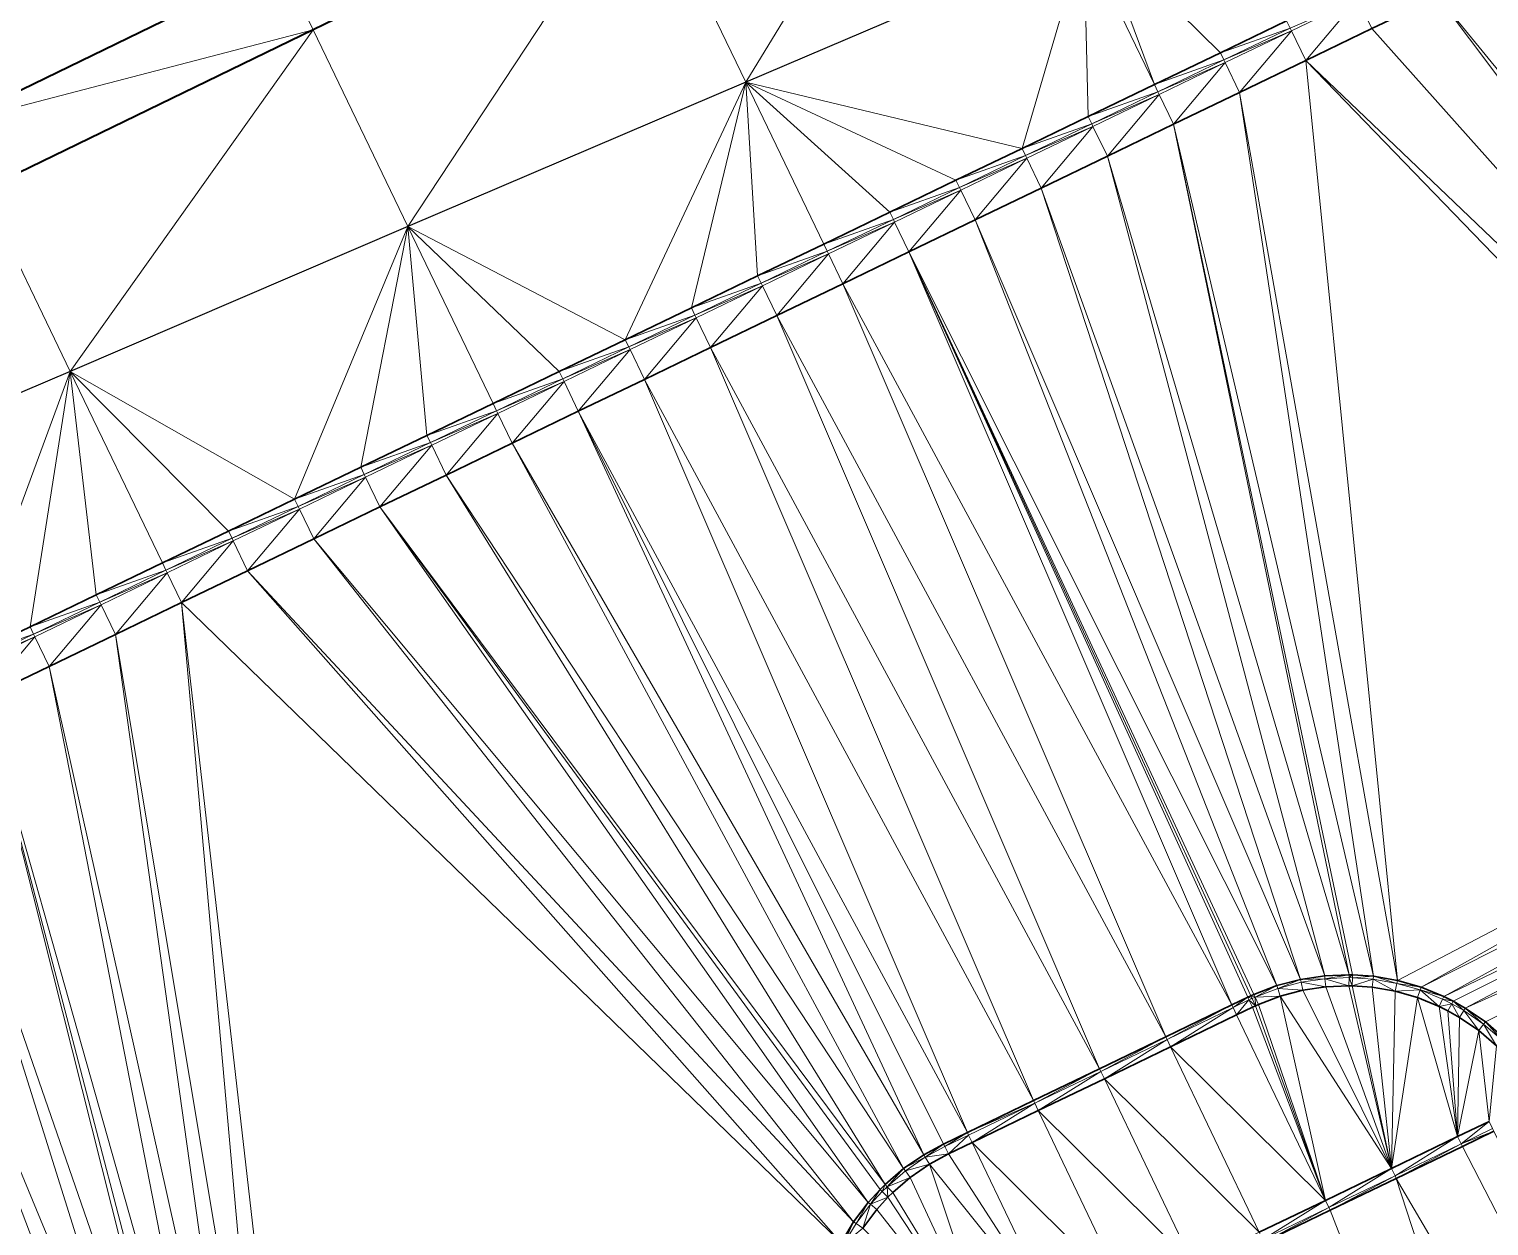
# Model space of a CAD drawing. Header units: metres. Extents: x 246428 to 246884, y 7418966 to 7419490.
# Drawn here: x 246577.28 to 246597.16, y 7419373.82 to 7419390.12 of the extents above; entities that cross this region are included whole.
import ezdxf

# ---------------------------------------------------------------- set-up
doc = ezdxf.new("R2010")
doc.units = ezdxf.units.M
doc.linetypes.add('blank name', pattern=[0])
doc.linetypes.add('HIDDEN', pattern=[9.525, 6.35, -3.175])
doc.layers.add('_12D_UNMAPPED', color=7, linetype='Continuous')
doc.layers.add('BATTER', color=250, linetype='HIDDEN', lineweight=25)
doc.layers.add('DRAINAGE_SWALE', color=7, linetype='CHANNEL_DASHDOT_X4', lineweight=40)
for name, color, linetype, lineweight, true_color in [('KERB_BACK', 7, 'Continuous', 35, 0x5fd2ff), ('KERB_LINE', 7, 'Continuous', 18, 0xb9b9b9), ('KERB_LIP', 7, 'Continuous', 35, 0x5fd2ff), ('KERB_TOP', 7, 'Continuous', 18, 0xb9b9b9)]:
    doc.layers.add(name, color=color, linetype=linetype, lineweight=lineweight, true_color=true_color)
doc.styles.get("Standard").update_dxf_attribs({"font": 'romans.shx', "width": 0.65})
doc.linetypes.add('CHANNEL_DASHDOT_X4', pattern='A,6,-1,1,-1,0.004,[">",Standard,S=4,R=0,X=0,Y=-1.7144],0.004,1,-1,6,-1,1,-1', length=20.008)

msp = doc.modelspace()

# ---------------------------------------------------------------- linework, layer by layer
at = {"layer": '_12D_UNMAPPED', "color": 3, "linetype": 'blank name', "lineweight": 0}
for points in [[(246590.141, 7419394.48, 31.937), (246587.04, 7419389.399, 32.663), (246585.643, 7419392.296, 31.859)], [(246591.644, 7419391.363, 32.803), (246587.04, 7419389.399, 32.663), (246590.141, 7419394.48, 31.937)], [(246581.146, 7419390.111, 31.78), (246580.711, 7419391.012, 31.76), (246585.643, 7419392.296, 31.859)], [(246582.438, 7419387.431, 32.524), (246581.146, 7419390.111, 31.78), (246585.643, 7419392.296, 31.859)], [(246587.04, 7419389.399, 32.663), (246582.438, 7419387.431, 32.524), (246585.643, 7419392.296, 31.859)], [(246580.711, 7419391.012, 31.76), (246576.214, 7419388.827, 31.682), (246574.687, 7419391.993, 32.56)], [(246591.644, 7419391.363, 32.803), (246590.804, 7419388.496, 32.812), (246587.04, 7419389.399, 32.663)], [(246591.704, 7419388.931, 32.837), (246590.804, 7419388.496, 32.812), (246591.644, 7419391.363, 32.803)], [(246591.836, 7419391.444, 32.809), (246592.605, 7419389.365, 32.861), (246591.644, 7419391.363, 32.803)], [(246592.605, 7419389.365, 32.861), (246591.704, 7419388.931, 32.837), (246591.644, 7419391.363, 32.803)], [(246594.406, 7419390.234, 32.91), (246593.506, 7419389.799, 32.885), (246591.836, 7419391.444, 32.809)], [(246593.506, 7419389.799, 32.885), (246592.605, 7419389.365, 32.861), (246591.836, 7419391.444, 32.809)], [(246591.836, 7419391.444, 32.809), (246592.605, 7419389.365, 32.861), (246591.836, 7419391.444, 32.809)], [(246576.214, 7419388.827, 31.682), (246580.711, 7419391.012, 31.76), (246581.146, 7419390.111, 31.78)], [(246596.469, 7419390.562, 32.833), (246597.369, 7419390.996, 32.858), (246603.657, 7419381.79, 33.062)], [(246595.372, 7419390.533, 32.784), (246594.472, 7419390.099, 32.76), (246594.454, 7419390.135, 32.91)], [(246594.667, 7419389.693, 32.785), (246594.472, 7419390.099, 32.76), (246595.372, 7419390.533, 32.784)], [(246595.568, 7419390.128, 32.809), (246594.667, 7419389.693, 32.785), (246595.372, 7419390.533, 32.784)], [(246595.568, 7419390.128, 32.809), (246596.469, 7419390.562, 32.833), (246603.366, 7419381.383, 33.054)], [(246596.469, 7419390.562, 32.833), (246603.657, 7419381.79, 33.062), (246603.366, 7419381.383, 33.054)], [(246576.214, 7419388.827, 31.682), (246581.146, 7419390.111, 31.78), (246576.648, 7419387.926, 31.702)], [(246576.648, 7419387.926, 31.702), (246581.146, 7419390.111, 31.78), (246577.838, 7419385.459, 32.387)], [(246581.146, 7419390.111, 31.78), (246582.438, 7419387.431, 32.524), (246577.838, 7419385.459, 32.387)], [(246594.454, 7419390.135, 32.91), (246593.506, 7419389.799, 32.885), (246594.406, 7419390.234, 32.91)], [(246594.454, 7419390.135, 32.91), (246593.553, 7419389.7, 32.885), (246593.506, 7419389.799, 32.885)], [(246594.472, 7419390.099, 32.76), (246593.553, 7419389.7, 32.885), (246594.454, 7419390.135, 32.91)], [(246594.472, 7419390.099, 32.76), (246593.571, 7419389.664, 32.735), (246593.553, 7419389.7, 32.885)], [(246593.766, 7419389.259, 32.76), (246593.571, 7419389.664, 32.735), (246594.472, 7419390.099, 32.76)], [(246594.667, 7419389.693, 32.785), (246593.766, 7419389.259, 32.76), (246594.472, 7419390.099, 32.76)], [(246594.667, 7419389.693, 32.785), (246595.568, 7419390.128, 32.809), (246603.366, 7419381.383, 33.054)], [(246593.553, 7419389.7, 32.885), (246592.605, 7419389.365, 32.861), (246593.506, 7419389.799, 32.885)], [(246593.553, 7419389.7, 32.885), (246592.653, 7419389.266, 32.861), (246592.605, 7419389.365, 32.861)], [(246593.571, 7419389.664, 32.735), (246592.653, 7419389.266, 32.861), (246593.553, 7419389.7, 32.885)], [(246593.766, 7419389.259, 32.76), (246594.667, 7419389.693, 32.785), (246595.918, 7419377.162, 32.854)], [(246595.918, 7419377.162, 32.854), (246594.667, 7419389.693, 32.785), (246603.136, 7419380.94, 33.05)], [(246594.667, 7419389.693, 32.785), (246603.366, 7419381.383, 33.054), (246603.136, 7419380.94, 33.05)], [(246593.571, 7419389.664, 32.735), (246592.67, 7419389.23, 32.711), (246592.653, 7419389.266, 32.861)], [(246592.866, 7419388.825, 32.736), (246592.67, 7419389.23, 32.711), (246593.571, 7419389.664, 32.735)], [(246593.766, 7419389.259, 32.76), (246592.866, 7419388.825, 32.736), (246593.571, 7419389.664, 32.735)], [(246585.399, 7419385.89, 32.666), (246582.438, 7419387.431, 32.524), (246587.04, 7419389.399, 32.663)], [(246586.3, 7419386.324, 32.69), (246585.399, 7419385.89, 32.666), (246587.04, 7419389.399, 32.663)], [(246587.201, 7419386.759, 32.715), (246586.3, 7419386.324, 32.69), (246587.04, 7419389.399, 32.663)], [(246589.002, 7419387.627, 32.764), (246588.101, 7419387.193, 32.739), (246587.04, 7419389.399, 32.663)], [(246588.101, 7419387.193, 32.739), (246587.201, 7419386.759, 32.715), (246587.04, 7419389.399, 32.663)], [(246590.804, 7419388.496, 32.812), (246589.903, 7419388.062, 32.788), (246587.04, 7419389.399, 32.663)], [(246589.903, 7419388.062, 32.788), (246589.002, 7419387.627, 32.764), (246587.04, 7419389.399, 32.663)], [(246592.653, 7419389.266, 32.861), (246591.704, 7419388.931, 32.837), (246592.605, 7419389.365, 32.861)], [(246592.653, 7419389.266, 32.861), (246591.752, 7419388.832, 32.837), (246591.704, 7419388.931, 32.837)], [(246592.67, 7419389.23, 32.711), (246591.752, 7419388.832, 32.837), (246592.653, 7419389.266, 32.861)], [(246592.67, 7419389.23, 32.711), (246591.769, 7419388.795, 32.687), (246591.752, 7419388.832, 32.837)], [(246591.965, 7419388.39, 32.712), (246591.769, 7419388.795, 32.687), (246592.67, 7419389.23, 32.711)], [(246592.866, 7419388.825, 32.736), (246591.965, 7419388.39, 32.712), (246592.67, 7419389.23, 32.711)], [(246592.866, 7419388.825, 32.736), (246593.766, 7419389.259, 32.76), (246595.59, 7419377.219, 32.845)], [(246593.766, 7419389.259, 32.76), (246595.918, 7419377.162, 32.854), (246595.59, 7419377.219, 32.845)], [(246591.752, 7419388.832, 32.837), (246590.804, 7419388.496, 32.812), (246591.704, 7419388.931, 32.837)], [(246591.752, 7419388.832, 32.837), (246590.851, 7419388.397, 32.812), (246590.804, 7419388.496, 32.812)], [(246591.769, 7419388.795, 32.687), (246590.851, 7419388.397, 32.812), (246591.752, 7419388.832, 32.837)], [(246591.769, 7419388.795, 32.687), (246590.869, 7419388.361, 32.662), (246590.851, 7419388.397, 32.812)], [(246591.064, 7419387.956, 32.687), (246590.869, 7419388.361, 32.662), (246591.769, 7419388.795, 32.687)], [(246591.965, 7419388.39, 32.712), (246591.064, 7419387.956, 32.687), (246591.769, 7419388.795, 32.687)], [(246591.965, 7419388.39, 32.712), (246592.866, 7419388.825, 32.736), (246595.257, 7419377.241, 32.836)], [(246592.866, 7419388.825, 32.736), (246595.59, 7419377.219, 32.845), (246595.305, 7419377.24, 32.837)], [(246592.866, 7419388.825, 32.736), (246595.305, 7419377.24, 32.837), (246595.257, 7419377.241, 32.836)], [(246590.851, 7419388.397, 32.812), (246589.903, 7419388.062, 32.788), (246590.804, 7419388.496, 32.812)], [(246590.851, 7419388.397, 32.812), (246589.951, 7419387.963, 32.788), (246589.903, 7419388.062, 32.788)], [(246590.869, 7419388.361, 32.662), (246589.951, 7419387.963, 32.788), (246590.851, 7419388.397, 32.812)], [(246590.869, 7419388.361, 32.662), (246589.968, 7419387.927, 32.638), (246589.951, 7419387.963, 32.788)], [(246590.163, 7419387.521, 32.663), (246589.968, 7419387.927, 32.638), (246590.869, 7419388.361, 32.662)], [(246591.064, 7419387.956, 32.687), (246590.163, 7419387.521, 32.663), (246590.869, 7419388.361, 32.662)], [(246591.064, 7419387.956, 32.687), (246591.965, 7419388.39, 32.712), (246594.925, 7419377.227, 32.827)], [(246591.965, 7419388.39, 32.712), (246595.257, 7419377.241, 32.836), (246594.925, 7419377.227, 32.827)], [(246576.648, 7419387.926, 31.702), (246577.838, 7419385.459, 32.387), (246573.24, 7419383.483, 32.25)], [(246589.951, 7419387.963, 32.788), (246589.002, 7419387.627, 32.764), (246589.903, 7419388.062, 32.788)], [(246589.951, 7419387.963, 32.788), (246589.05, 7419387.528, 32.764), (246589.002, 7419387.627, 32.764)], [(246589.968, 7419387.927, 32.638), (246589.05, 7419387.528, 32.764), (246589.951, 7419387.963, 32.788)], [(246589.968, 7419387.927, 32.638), (246589.067, 7419387.492, 32.614), (246589.05, 7419387.528, 32.764)], [(246589.263, 7419387.087, 32.639), (246589.067, 7419387.492, 32.614), (246589.968, 7419387.927, 32.638)], [(246590.163, 7419387.521, 32.663), (246589.263, 7419387.087, 32.639), (246589.968, 7419387.927, 32.638)], [(246590.163, 7419387.521, 32.663), (246591.064, 7419387.956, 32.687), (246594.595, 7419377.177, 32.818)], [(246591.064, 7419387.956, 32.687), (246594.925, 7419377.227, 32.827), (246594.595, 7419377.177, 32.818)], [(246589.05, 7419387.528, 32.764), (246588.101, 7419387.193, 32.739), (246589.002, 7419387.627, 32.764)], [(246589.05, 7419387.528, 32.764), (246588.149, 7419387.094, 32.739), (246588.101, 7419387.193, 32.739)], [(246589.067, 7419387.492, 32.614), (246588.149, 7419387.094, 32.739), (246589.05, 7419387.528, 32.764)], [(246589.067, 7419387.492, 32.614), (246588.166, 7419387.058, 32.589), (246588.149, 7419387.094, 32.739)], [(246588.362, 7419386.653, 32.614), (246588.166, 7419387.058, 32.589), (246589.067, 7419387.492, 32.614)], [(246589.263, 7419387.087, 32.639), (246588.362, 7419386.653, 32.614), (246589.067, 7419387.492, 32.614)], [(246589.263, 7419387.087, 32.639), (246590.163, 7419387.521, 32.663), (246594.273, 7419377.092, 32.809)], [(246590.163, 7419387.521, 32.663), (246594.595, 7419377.177, 32.818), (246594.273, 7419377.092, 32.809)], [(246582.438, 7419387.431, 32.524), (246580.895, 7419383.718, 32.544), (246577.838, 7419385.459, 32.387)], [(246581.796, 7419384.152, 32.569), (246580.895, 7419383.718, 32.544), (246582.438, 7419387.431, 32.524)], [(246582.697, 7419384.587, 32.593), (246581.796, 7419384.152, 32.569), (246582.438, 7419387.431, 32.524)], [(246583.598, 7419385.021, 32.617), (246582.438, 7419387.431, 32.524), (246584.498, 7419385.456, 32.642)], [(246583.598, 7419385.021, 32.617), (246582.697, 7419384.587, 32.593), (246582.438, 7419387.431, 32.524)], [(246584.498, 7419385.456, 32.642), (246582.438, 7419387.431, 32.524), (246585.399, 7419385.89, 32.666)], [(246588.149, 7419387.094, 32.739), (246587.201, 7419386.759, 32.715), (246588.101, 7419387.193, 32.739)], [(246588.149, 7419387.094, 32.739), (246587.248, 7419386.66, 32.715), (246587.201, 7419386.759, 32.715)], [(246588.166, 7419387.058, 32.589), (246587.248, 7419386.66, 32.715), (246588.149, 7419387.094, 32.739)], [(246588.166, 7419387.058, 32.589), (246587.266, 7419386.624, 32.565), (246587.248, 7419386.66, 32.715)], [(246587.461, 7419386.218, 32.59), (246587.266, 7419386.624, 32.565), (246588.166, 7419387.058, 32.589)], [(246588.362, 7419386.653, 32.614), (246587.461, 7419386.218, 32.59), (246588.166, 7419387.058, 32.589)], [(246588.362, 7419386.653, 32.614), (246589.263, 7419387.087, 32.639), (246593.661, 7419376.829, 32.791)], [(246589.263, 7419387.087, 32.639), (246594.273, 7419377.092, 32.809), (246593.962, 7419376.973, 32.8)], [(246589.263, 7419387.087, 32.639), (246593.962, 7419376.973, 32.8), (246593.918, 7419376.953, 32.798)], [(246589.263, 7419387.087, 32.639), (246593.918, 7419376.953, 32.798), (246593.877, 7419376.933, 32.797)], [(246589.263, 7419387.087, 32.639), (246593.877, 7419376.933, 32.797), (246593.661, 7419376.829, 32.791)], [(246587.248, 7419386.66, 32.715), (246586.3, 7419386.324, 32.69), (246587.201, 7419386.759, 32.715)], [(246587.248, 7419386.66, 32.715), (246586.348, 7419386.225, 32.69), (246586.3, 7419386.324, 32.69)], [(246587.266, 7419386.624, 32.565), (246586.348, 7419386.225, 32.69), (246587.248, 7419386.66, 32.715)], [(246587.266, 7419386.624, 32.565), (246586.365, 7419386.189, 32.54), (246586.348, 7419386.225, 32.69)], [(246586.56, 7419385.784, 32.565), (246586.365, 7419386.189, 32.54), (246587.266, 7419386.624, 32.565)], [(246587.461, 7419386.218, 32.59), (246586.56, 7419385.784, 32.565), (246587.266, 7419386.624, 32.565)], [(246587.461, 7419386.218, 32.59), (246588.362, 7419386.653, 32.614), (246592.76, 7419376.395, 32.767)], [(246588.362, 7419386.653, 32.614), (246593.661, 7419376.829, 32.791), (246592.76, 7419376.395, 32.767)], [(246586.348, 7419386.225, 32.69), (246585.399, 7419385.89, 32.666), (246586.3, 7419386.324, 32.69)], [(246586.348, 7419386.225, 32.69), (246585.447, 7419385.791, 32.666), (246585.399, 7419385.89, 32.666)], [(246586.365, 7419386.189, 32.54), (246585.447, 7419385.791, 32.666), (246586.348, 7419386.225, 32.69)], [(246586.365, 7419386.189, 32.54), (246585.464, 7419385.755, 32.516), (246585.447, 7419385.791, 32.666)], [(246585.66, 7419385.35, 32.541), (246585.464, 7419385.755, 32.516), (246586.365, 7419386.189, 32.54)], [(246586.56, 7419385.784, 32.565), (246585.66, 7419385.35, 32.541), (246586.365, 7419386.189, 32.54)], [(246586.56, 7419385.784, 32.565), (246587.461, 7419386.218, 32.59), (246591.859, 7419375.961, 32.743)], [(246587.461, 7419386.218, 32.59), (246592.76, 7419376.395, 32.767), (246591.859, 7419375.961, 32.743)], [(246585.447, 7419385.791, 32.666), (246584.498, 7419385.456, 32.642), (246585.399, 7419385.89, 32.666)], [(246585.447, 7419385.791, 32.666), (246584.546, 7419385.356, 32.642), (246584.498, 7419385.456, 32.642)], [(246585.464, 7419385.755, 32.516), (246584.546, 7419385.356, 32.642), (246585.447, 7419385.791, 32.666)], [(246585.464, 7419385.755, 32.516), (246584.564, 7419385.32, 32.492), (246584.546, 7419385.356, 32.642)], [(246584.759, 7419384.915, 32.517), (246584.564, 7419385.32, 32.492), (246585.464, 7419385.755, 32.516)], [(246585.66, 7419385.35, 32.541), (246584.759, 7419384.915, 32.517), (246585.464, 7419385.755, 32.516)], [(246585.66, 7419385.35, 32.541), (246586.56, 7419385.784, 32.565), (246590.959, 7419375.526, 32.718)], [(246586.56, 7419385.784, 32.565), (246591.859, 7419375.961, 32.743), (246590.959, 7419375.526, 32.718)], [(246577.838, 7419385.459, 32.387), (246576.392, 7419381.546, 32.422), (246573.24, 7419383.483, 32.25)], [(246577.293, 7419381.981, 32.447), (246576.392, 7419381.546, 32.422), (246577.838, 7419385.459, 32.387)], [(246578.193, 7419382.415, 32.471), (246577.293, 7419381.981, 32.447), (246577.838, 7419385.459, 32.387)], [(246579.995, 7419383.284, 32.52), (246579.094, 7419382.849, 32.496), (246577.838, 7419385.459, 32.387)], [(246579.094, 7419382.849, 32.496), (246578.193, 7419382.415, 32.471), (246577.838, 7419385.459, 32.387)], [(246580.895, 7419383.718, 32.544), (246579.995, 7419383.284, 32.52), (246577.838, 7419385.459, 32.387)], [(246584.546, 7419385.356, 32.642), (246583.598, 7419385.021, 32.617), (246584.498, 7419385.456, 32.642)], [(246583.645, 7419384.922, 32.617), (246583.598, 7419385.021, 32.617), (246584.546, 7419385.356, 32.642)], [(246584.564, 7419385.32, 32.492), (246583.645, 7419384.922, 32.617), (246584.546, 7419385.356, 32.642)], [(246583.663, 7419384.886, 32.467), (246583.645, 7419384.922, 32.617), (246584.564, 7419385.32, 32.492)], [(246583.858, 7419384.481, 32.492), (246583.663, 7419384.886, 32.467), (246584.564, 7419385.32, 32.492)], [(246584.759, 7419384.915, 32.517), (246583.858, 7419384.481, 32.492), (246584.564, 7419385.32, 32.492)], [(246590.058, 7419375.092, 32.694), (246584.759, 7419384.915, 32.517), (246585.66, 7419385.35, 32.541)], [(246590.058, 7419375.092, 32.694), (246585.66, 7419385.35, 32.541), (246590.959, 7419375.526, 32.718)], [(246583.645, 7419384.922, 32.617), (246582.697, 7419384.587, 32.593), (246583.598, 7419385.021, 32.617)], [(246583.645, 7419384.922, 32.617), (246582.745, 7419384.488, 32.593), (246582.697, 7419384.587, 32.593)], [(246583.663, 7419384.886, 32.467), (246582.745, 7419384.488, 32.593), (246583.645, 7419384.922, 32.617)], [(246584.759, 7419384.915, 32.517), (246589.465, 7419374.789, 32.679), (246583.858, 7419384.481, 32.492)], [(246584.759, 7419384.915, 32.517), (246590.058, 7419375.092, 32.694), (246589.734, 7419374.935, 32.685)], [(246584.759, 7419384.915, 32.517), (246589.734, 7419374.935, 32.685), (246589.465, 7419374.789, 32.679)], [(246583.663, 7419384.886, 32.467), (246582.762, 7419384.452, 32.443), (246582.745, 7419384.488, 32.593)], [(246582.958, 7419384.046, 32.468), (246582.762, 7419384.452, 32.443), (246583.663, 7419384.886, 32.467)], [(246583.858, 7419384.481, 32.492), (246582.958, 7419384.046, 32.468), (246583.663, 7419384.886, 32.467)], [(246582.745, 7419384.488, 32.593), (246581.796, 7419384.152, 32.569), (246582.697, 7419384.587, 32.593)], [(246582.745, 7419384.488, 32.593), (246581.844, 7419384.053, 32.569), (246581.796, 7419384.152, 32.569)], [(246582.762, 7419384.452, 32.443), (246581.844, 7419384.053, 32.569), (246582.745, 7419384.488, 32.593)], [(246582.762, 7419384.452, 32.443), (246581.861, 7419384.017, 32.419), (246581.844, 7419384.053, 32.569)], [(246582.057, 7419383.612, 32.444), (246581.861, 7419384.017, 32.419), (246582.762, 7419384.452, 32.443)], [(246582.958, 7419384.046, 32.468), (246582.057, 7419383.612, 32.444), (246582.762, 7419384.452, 32.443)], [(246589.19, 7419374.6, 32.672), (246582.958, 7419384.046, 32.468), (246583.858, 7419384.481, 32.492)], [(246589.465, 7419374.789, 32.679), (246589.19, 7419374.6, 32.672), (246583.858, 7419384.481, 32.492)], [(246581.844, 7419384.053, 32.569), (246580.895, 7419383.718, 32.544), (246581.796, 7419384.152, 32.569)], [(246581.844, 7419384.053, 32.569), (246580.943, 7419383.619, 32.544), (246580.895, 7419383.718, 32.544)], [(246581.861, 7419384.017, 32.419), (246580.943, 7419383.619, 32.544), (246581.844, 7419384.053, 32.569)], [(246581.861, 7419384.017, 32.419), (246580.961, 7419383.583, 32.394), (246580.943, 7419383.619, 32.544)], [(246581.156, 7419383.178, 32.419), (246580.961, 7419383.583, 32.394), (246581.861, 7419384.017, 32.419)], [(246582.057, 7419383.612, 32.444), (246581.156, 7419383.178, 32.419), (246581.861, 7419384.017, 32.419)], [(246588.937, 7419374.383, 32.664), (246582.057, 7419383.612, 32.444), (246582.958, 7419384.046, 32.468)], [(246589.19, 7419374.6, 32.672), (246588.937, 7419374.383, 32.664), (246582.958, 7419384.046, 32.468)], [(246580.943, 7419383.619, 32.544), (246579.995, 7419383.284, 32.52), (246580.895, 7419383.718, 32.544)], [(246580.943, 7419383.619, 32.544), (246580.043, 7419383.185, 32.52), (246579.995, 7419383.284, 32.52)], [(246580.961, 7419383.583, 32.394), (246580.043, 7419383.185, 32.52), (246580.943, 7419383.619, 32.544)], [(246580.961, 7419383.583, 32.394), (246580.06, 7419383.149, 32.37), (246580.043, 7419383.185, 32.52)], [(246580.255, 7419382.743, 32.395), (246580.06, 7419383.149, 32.37), (246580.961, 7419383.583, 32.394)], [(246581.156, 7419383.178, 32.419), (246580.255, 7419382.743, 32.395), (246580.961, 7419383.583, 32.394)], [(246588.709, 7419374.14, 32.659), (246581.156, 7419383.178, 32.419), (246582.057, 7419383.612, 32.444)], [(246588.869, 7419374.316, 32.662), (246588.709, 7419374.14, 32.659), (246582.057, 7419383.612, 32.444)], [(246588.937, 7419374.383, 32.664), (246588.869, 7419374.316, 32.662), (246582.057, 7419383.612, 32.444)], [(246580.043, 7419383.185, 32.52), (246579.094, 7419382.849, 32.496), (246579.995, 7419383.284, 32.52)], [(246580.043, 7419383.185, 32.52), (246579.142, 7419382.75, 32.496), (246579.094, 7419382.849, 32.496)], [(246580.06, 7419383.149, 32.37), (246579.142, 7419382.75, 32.496), (246580.043, 7419383.185, 32.52)], [(246580.06, 7419383.149, 32.37), (246579.159, 7419382.714, 32.346), (246579.142, 7419382.75, 32.496)], [(246579.355, 7419382.309, 32.371), (246579.159, 7419382.714, 32.346), (246580.06, 7419383.149, 32.37)], [(246580.255, 7419382.743, 32.395), (246579.355, 7419382.309, 32.371), (246580.06, 7419383.149, 32.37)], [(246588.509, 7419373.874, 32.655), (246580.255, 7419382.743, 32.395), (246581.156, 7419383.178, 32.419)], [(246588.709, 7419374.14, 32.659), (246588.509, 7419373.874, 32.655), (246581.156, 7419383.178, 32.419)], [(246579.142, 7419382.75, 32.496), (246578.193, 7419382.415, 32.471), (246579.094, 7419382.849, 32.496)], [(246579.142, 7419382.75, 32.496), (246578.241, 7419382.316, 32.471), (246578.193, 7419382.415, 32.471)], [(246579.159, 7419382.714, 32.346), (246578.241, 7419382.316, 32.471), (246579.142, 7419382.75, 32.496)], [(246588.338, 7419373.588, 32.651), (246579.355, 7419382.309, 32.371), (246580.255, 7419382.743, 32.395)], [(246588.509, 7419373.874, 32.655), (246588.338, 7419373.588, 32.651), (246580.255, 7419382.743, 32.395)], [(246579.159, 7419382.714, 32.346), (246578.258, 7419382.28, 32.321), (246578.241, 7419382.316, 32.471)], [(246578.454, 7419381.875, 32.346), (246578.258, 7419382.28, 32.321), (246579.159, 7419382.714, 32.346)], [(246579.355, 7419382.309, 32.371), (246578.454, 7419381.875, 32.346), (246579.159, 7419382.714, 32.346)], [(246578.241, 7419382.316, 32.471), (246577.293, 7419381.981, 32.447), (246578.193, 7419382.415, 32.471)], [(246578.241, 7419382.316, 32.471), (246577.34, 7419381.881, 32.447), (246577.293, 7419381.981, 32.447)], [(246578.258, 7419382.28, 32.321), (246577.34, 7419381.881, 32.447), (246578.241, 7419382.316, 32.471)], [(246578.258, 7419382.28, 32.321), (246577.358, 7419381.845, 32.297), (246577.34, 7419381.881, 32.447)], [(246577.553, 7419381.44, 32.322), (246577.358, 7419381.845, 32.297), (246578.258, 7419382.28, 32.321)], [(246578.454, 7419381.875, 32.346), (246577.553, 7419381.44, 32.322), (246578.258, 7419382.28, 32.321)], [(246580.471, 7419369.806, 32.437), (246578.454, 7419381.875, 32.346), (246579.355, 7419382.309, 32.371)], [(246580.795, 7419369.728, 32.447), (246580.471, 7419369.806, 32.437), (246579.355, 7419382.309, 32.371)], [(246588.338, 7419373.588, 32.651), (246580.795, 7419369.728, 32.447), (246579.355, 7419382.309, 32.371)], [(246577.34, 7419381.881, 32.447), (246576.392, 7419381.546, 32.422), (246577.293, 7419381.981, 32.447)], [(246577.34, 7419381.881, 32.447), (246576.44, 7419381.447, 32.422), (246576.392, 7419381.546, 32.422)], [(246577.358, 7419381.845, 32.297), (246576.44, 7419381.447, 32.422), (246577.34, 7419381.881, 32.447)], [(246577.358, 7419381.845, 32.297), (246576.457, 7419381.411, 32.272), (246576.44, 7419381.447, 32.422)], [(246576.652, 7419381.006, 32.297), (246576.457, 7419381.411, 32.272), (246577.358, 7419381.845, 32.297)], [(246577.553, 7419381.44, 32.322), (246576.652, 7419381.006, 32.297), (246577.358, 7419381.845, 32.297)], [(246580.141, 7419369.848, 32.428), (246577.553, 7419381.44, 32.322), (246578.454, 7419381.875, 32.346)], [(246580.471, 7419369.806, 32.437), (246580.141, 7419369.848, 32.428), (246578.454, 7419381.875, 32.346)], [(246579.807, 7419369.855, 32.418), (246576.652, 7419381.006, 32.297), (246577.553, 7419381.44, 32.322)], [(246580.141, 7419369.848, 32.428), (246579.807, 7419369.855, 32.418), (246577.553, 7419381.44, 32.322)], [(246579.476, 7419369.826, 32.409), (246575.752, 7419380.571, 32.273), (246576.652, 7419381.006, 32.297)], [(246579.57, 7419369.838, 32.411), (246579.476, 7419369.826, 32.409), (246576.652, 7419381.006, 32.297)], [(246579.807, 7419369.855, 32.418), (246579.57, 7419369.838, 32.411), (246576.652, 7419381.006, 32.297)], [(246596.238, 7419377.07, 32.863), (246595.918, 7419377.162, 32.854), (246603.136, 7419380.94, 33.05)], [(246596.238, 7419377.07, 32.863), (246603.136, 7419380.94, 33.05), (246602.97, 7419380.469, 33.046)], [(246579.149, 7419369.762, 32.4), (246574.851, 7419380.137, 32.249), (246575.752, 7419380.571, 32.273)], [(246579.476, 7419369.826, 32.409), (246579.149, 7419369.762, 32.4), (246575.752, 7419380.571, 32.273)], [(246596.547, 7419376.945, 32.873), (246596.238, 7419377.07, 32.863), (246602.97, 7419380.469, 33.046)], [(246596.547, 7419376.945, 32.873), (246602.97, 7419380.469, 33.046), (246602.871, 7419379.979, 33.045)], [(246578.831, 7419369.662, 32.391), (246575.993, 7419369.586, 32.31), (246574.851, 7419380.137, 32.249)], [(246579.149, 7419369.762, 32.4), (246578.831, 7419369.662, 32.391), (246574.851, 7419380.137, 32.249)], [(246596.675, 7419376.881, 32.877), (246596.547, 7419376.945, 32.873), (246602.871, 7419379.979, 33.045)], [(246596.84, 7419376.786, 32.881), (246596.675, 7419376.881, 32.877), (246602.871, 7419379.979, 33.045)], [(246596.84, 7419376.786, 32.881), (246602.871, 7419379.979, 33.045), (246602.843, 7419379.48, 33.045)], [(246597.115, 7419376.598, 32.889), (246596.84, 7419376.786, 32.881), (246602.843, 7419379.48, 33.045)], [(246597.367, 7419376.38, 32.898), (246597.115, 7419376.598, 32.889), (246602.843, 7419379.48, 33.045)], [(246594.273, 7419377.092, 32.809), (246594.595, 7419377.177, 32.818), (246594.285, 7419377.054, 32.959)], [(246594.595, 7419377.177, 32.818), (246594.603, 7419377.138, 32.968), (246594.285, 7419377.054, 32.959)], [(246594.595, 7419377.177, 32.818), (246594.925, 7419377.227, 32.827), (246594.928, 7419377.187, 32.977)], [(246594.595, 7419377.177, 32.818), (246594.928, 7419377.187, 32.977), (246594.603, 7419377.138, 32.968)], [(246594.603, 7419377.138, 32.968), (246594.928, 7419377.187, 32.977), (246594.939, 7419377.077, 32.977)], [(246594.925, 7419377.227, 32.827), (246595.257, 7419377.241, 32.836), (246594.928, 7419377.187, 32.977)], [(246595.257, 7419377.241, 32.836), (246595.257, 7419377.201, 32.986), (246594.928, 7419377.187, 32.977)], [(246594.928, 7419377.187, 32.977), (246595.257, 7419377.201, 32.986), (246595.256, 7419377.091, 32.986)], [(246594.928, 7419377.187, 32.977), (246595.256, 7419377.091, 32.986), (246594.939, 7419377.077, 32.977)], [(246595.257, 7419377.201, 32.986), (246595.301, 7419377.09, 32.987), (246595.256, 7419377.091, 32.986)], [(246595.257, 7419377.241, 32.836), (246595.305, 7419377.24, 32.837), (246595.257, 7419377.201, 32.986)], [(246595.305, 7419377.24, 32.837), (246595.304, 7419377.2, 32.987), (246595.257, 7419377.201, 32.986)], [(246595.257, 7419377.201, 32.986), (246595.304, 7419377.2, 32.987), (246595.301, 7419377.09, 32.987)], [(246595.304, 7419377.2, 32.987), (246595.585, 7419377.18, 32.995), (246595.301, 7419377.09, 32.987)], [(246595.585, 7419377.18, 32.995), (246595.572, 7419377.071, 32.995), (246595.301, 7419377.09, 32.987)], [(246595.305, 7419377.24, 32.837), (246595.59, 7419377.219, 32.845), (246595.304, 7419377.2, 32.987)], [(246595.59, 7419377.219, 32.845), (246595.585, 7419377.18, 32.995), (246595.304, 7419377.2, 32.987)], [(246595.585, 7419377.18, 32.995), (246595.884, 7419377.016, 33.004), (246595.572, 7419377.071, 32.995)], [(246595.59, 7419377.219, 32.845), (246595.909, 7419377.123, 33.004), (246595.585, 7419377.18, 32.995)], [(246595.585, 7419377.18, 32.995), (246595.909, 7419377.123, 33.004), (246595.884, 7419377.016, 33.004)], [(246595.59, 7419377.219, 32.845), (246595.918, 7419377.162, 32.854), (246595.909, 7419377.123, 33.004)], [(246595.918, 7419377.162, 32.854), (246596.238, 7419377.07, 32.863), (246595.909, 7419377.123, 33.004)], [(246593.877, 7419376.933, 32.797), (246593.918, 7419376.953, 32.798), (246593.935, 7419376.917, 32.948)], [(246593.918, 7419376.953, 32.798), (246593.962, 7419376.973, 32.8), (246593.978, 7419376.936, 32.95)], [(246593.918, 7419376.953, 32.798), (246593.978, 7419376.936, 32.95), (246593.935, 7419376.917, 32.948)], [(246593.962, 7419376.973, 32.8), (246594.273, 7419377.092, 32.809), (246593.978, 7419376.936, 32.95)], [(246594.273, 7419377.092, 32.809), (246594.285, 7419377.054, 32.959), (246593.978, 7419376.936, 32.95)], [(246593.978, 7419376.936, 32.95), (246594.285, 7419377.054, 32.959), (246594.319, 7419376.949, 32.959)], [(246594.285, 7419377.054, 32.959), (246594.603, 7419377.138, 32.968), (246594.626, 7419377.03, 32.968)], [(246594.285, 7419377.054, 32.959), (246594.626, 7419377.03, 32.968), (246594.319, 7419376.949, 32.959)], [(246594.626, 7419377.03, 32.968), (246595.835, 7419374.603, 33.011), (246594.319, 7419376.949, 32.959)], [(246594.603, 7419377.138, 32.968), (246594.939, 7419377.077, 32.977), (246594.626, 7419377.03, 32.968)], [(246594.939, 7419377.077, 32.977), (246595.835, 7419374.603, 33.011), (246594.626, 7419377.03, 32.968)], [(246595.256, 7419377.091, 32.986), (246595.835, 7419374.603, 33.011), (246594.939, 7419377.077, 32.977)], [(246595.301, 7419377.09, 32.987), (246595.835, 7419374.603, 33.011), (246595.256, 7419377.091, 32.986)], [(246595.572, 7419377.071, 32.995), (246595.835, 7419374.603, 33.011), (246595.301, 7419377.09, 32.987)], [(246595.884, 7419377.016, 33.004), (246595.835, 7419374.603, 33.011), (246595.572, 7419377.071, 32.995)], [(246596.189, 7419376.929, 33.013), (246595.835, 7419374.603, 33.011), (246595.884, 7419377.016, 33.004)], [(246595.909, 7419377.123, 33.004), (246596.225, 7419377.033, 33.013), (246595.884, 7419377.016, 33.004)], [(246596.225, 7419377.033, 33.013), (246596.189, 7419376.929, 33.013), (246595.884, 7419377.016, 33.004)], [(246596.238, 7419377.07, 32.863), (246596.225, 7419377.033, 33.013), (246595.909, 7419377.123, 33.004)], [(246596.225, 7419377.033, 33.013), (246596.483, 7419376.809, 33.023), (246596.189, 7419376.929, 33.013)], [(246596.238, 7419377.07, 32.863), (246596.547, 7419376.945, 32.873), (246596.225, 7419377.033, 33.013)], [(246596.547, 7419376.945, 32.873), (246596.53, 7419376.908, 33.023), (246596.225, 7419377.033, 33.013)], [(246596.225, 7419377.033, 33.013), (246596.53, 7419376.908, 33.023), (246596.483, 7419376.809, 33.023)], [(246592.76, 7419376.395, 32.767), (246593.661, 7419376.829, 32.791), (246592.778, 7419376.359, 32.917)], [(246593.661, 7419376.829, 32.791), (246593.678, 7419376.793, 32.941), (246592.778, 7419376.359, 32.917)], [(246592.778, 7419376.359, 32.917), (246593.678, 7419376.793, 32.941), (246592.825, 7419376.26, 32.917)], [(246593.678, 7419376.793, 32.941), (246593.726, 7419376.694, 32.941), (246592.825, 7419376.26, 32.917)], [(246593.661, 7419376.829, 32.791), (246593.877, 7419376.933, 32.797), (246593.678, 7419376.793, 32.941)], [(246593.877, 7419376.933, 32.797), (246593.894, 7419376.897, 32.947), (246593.678, 7419376.793, 32.941)], [(246593.678, 7419376.793, 32.941), (246593.894, 7419376.897, 32.947), (246593.726, 7419376.694, 32.941)], [(246593.894, 7419376.897, 32.947), (246593.942, 7419376.798, 32.947), (246593.726, 7419376.694, 32.941)], [(246593.942, 7419376.798, 32.947), (246594.934, 7419374.168, 32.987), (246593.726, 7419376.694, 32.941)], [(246593.877, 7419376.933, 32.797), (246593.935, 7419376.917, 32.948), (246593.894, 7419376.897, 32.947)], [(246593.894, 7419376.897, 32.947), (246593.935, 7419376.917, 32.948), (246593.982, 7419376.817, 32.948)], [(246593.894, 7419376.897, 32.947), (246593.982, 7419376.817, 32.948), (246593.942, 7419376.798, 32.947)], [(246593.935, 7419376.917, 32.948), (246593.978, 7419376.936, 32.95), (246593.982, 7419376.817, 32.948)], [(246593.982, 7419376.817, 32.948), (246594.934, 7419374.168, 32.987), (246593.942, 7419376.798, 32.947)], [(246593.978, 7419376.936, 32.95), (246594.319, 7419376.949, 32.959), (246594.023, 7419376.836, 32.95)], [(246593.978, 7419376.936, 32.95), (246594.023, 7419376.836, 32.95), (246593.982, 7419376.817, 32.948)], [(246594.023, 7419376.836, 32.95), (246594.934, 7419374.168, 32.987), (246593.982, 7419376.817, 32.948)], [(246594.319, 7419376.949, 32.959), (246594.934, 7419374.168, 32.987), (246594.023, 7419376.836, 32.95)], [(246595.835, 7419374.603, 33.011), (246594.934, 7419374.168, 32.987), (246594.319, 7419376.949, 32.959)], [(246596.736, 7419375.037, 33.036), (246595.835, 7419374.603, 33.011), (246596.189, 7419376.929, 33.013)], [(246596.483, 7419376.809, 33.023), (246596.736, 7419375.037, 33.036), (246596.189, 7419376.929, 33.013)], [(246596.53, 7419376.908, 33.023), (246596.656, 7419376.845, 33.027), (246596.483, 7419376.809, 33.023)], [(246596.656, 7419376.845, 33.027), (246596.604, 7419376.748, 33.027), (246596.483, 7419376.809, 33.023)], [(246596.604, 7419376.748, 33.027), (246596.736, 7419375.037, 33.036), (246596.483, 7419376.809, 33.023)], [(246596.547, 7419376.945, 32.873), (246596.675, 7419376.881, 32.877), (246596.53, 7419376.908, 33.023)], [(246596.675, 7419376.881, 32.877), (246596.656, 7419376.845, 33.027), (246596.53, 7419376.908, 33.023)], [(246596.656, 7419376.845, 33.027), (246596.762, 7419376.658, 33.031), (246596.604, 7419376.748, 33.027)], [(246596.675, 7419376.881, 32.877), (246596.819, 7419376.752, 33.031), (246596.656, 7419376.845, 33.027)], [(246596.656, 7419376.845, 33.027), (246596.819, 7419376.752, 33.031), (246596.762, 7419376.658, 33.031)], [(246596.675, 7419376.881, 32.877), (246596.84, 7419376.786, 32.881), (246596.819, 7419376.752, 33.031)], [(246596.84, 7419376.786, 32.881), (246597.09, 7419376.566, 33.039), (246596.819, 7419376.752, 33.031)], [(246596.84, 7419376.786, 32.881), (246597.115, 7419376.598, 32.889), (246597.09, 7419376.566, 33.039)], [(246593.726, 7419376.694, 32.941), (246594.934, 7419374.168, 32.987), (246592.825, 7419376.26, 32.917)], [(246596.762, 7419376.658, 33.031), (246596.736, 7419375.037, 33.036), (246596.604, 7419376.748, 33.027)], [(246597.023, 7419376.479, 33.039), (246596.736, 7419375.037, 33.036), (246596.762, 7419376.658, 33.031)], [(246596.819, 7419376.752, 33.031), (246597.023, 7419376.479, 33.039), (246596.762, 7419376.658, 33.031)], [(246596.819, 7419376.752, 33.031), (246597.09, 7419376.566, 33.039), (246597.023, 7419376.479, 33.039)], [(246597.09, 7419376.566, 33.039), (246597.264, 7419376.272, 33.048), (246597.023, 7419376.479, 33.039)], [(246597.115, 7419376.598, 32.889), (246597.34, 7419376.352, 33.048), (246597.09, 7419376.566, 33.039)], [(246597.09, 7419376.566, 33.039), (246597.34, 7419376.352, 33.048), (246597.264, 7419376.272, 33.048)], [(246597.115, 7419376.598, 32.889), (246597.367, 7419376.38, 32.898), (246597.34, 7419376.352, 33.048)], [(246591.859, 7419375.961, 32.743), (246592.76, 7419376.395, 32.767), (246591.877, 7419375.924, 32.893)], [(246592.76, 7419376.395, 32.767), (246592.778, 7419376.359, 32.917), (246591.877, 7419375.924, 32.893)], [(246591.877, 7419375.924, 32.893), (246592.778, 7419376.359, 32.917), (246591.925, 7419375.825, 32.893)], [(246592.778, 7419376.359, 32.917), (246592.825, 7419376.26, 32.917), (246591.925, 7419375.825, 32.893)], [(246597.164, 7419375.244, 33.047), (246596.736, 7419375.037, 33.036), (246597.023, 7419376.479, 33.039)], [(246597.264, 7419376.272, 33.048), (246597.164, 7419375.244, 33.047), (246597.023, 7419376.479, 33.039)], [(246592.825, 7419376.26, 32.917), (246594.034, 7419373.734, 32.963), (246591.925, 7419375.825, 32.893)], [(246594.934, 7419374.168, 32.987), (246594.034, 7419373.734, 32.963), (246592.825, 7419376.26, 32.917)], [(246590.959, 7419375.526, 32.718), (246591.859, 7419375.961, 32.743), (246590.976, 7419375.49, 32.868)], [(246591.859, 7419375.961, 32.743), (246591.877, 7419375.924, 32.893), (246590.976, 7419375.49, 32.868)], [(246590.976, 7419375.49, 32.868), (246591.877, 7419375.924, 32.893), (246591.024, 7419375.391, 32.868)], [(246591.877, 7419375.924, 32.893), (246591.925, 7419375.825, 32.893), (246591.024, 7419375.391, 32.868)], [(246591.925, 7419375.825, 32.893), (246593.133, 7419373.299, 32.938), (246591.024, 7419375.391, 32.868)], [(246594.034, 7419373.734, 32.963), (246593.133, 7419373.299, 32.938), (246591.925, 7419375.825, 32.893)], [(246590.058, 7419375.092, 32.694), (246590.959, 7419375.526, 32.718), (246590.976, 7419375.49, 32.868)], [(246590.075, 7419375.056, 32.844), (246590.058, 7419375.092, 32.694), (246590.976, 7419375.49, 32.868)], [(246590.123, 7419374.957, 32.844), (246590.075, 7419375.056, 32.844), (246590.976, 7419375.49, 32.868)], [(246590.123, 7419374.957, 32.844), (246590.976, 7419375.49, 32.868), (246591.024, 7419375.391, 32.868)], [(246592.232, 7419372.865, 32.914), (246590.123, 7419374.957, 32.844), (246591.024, 7419375.391, 32.868)], [(246593.133, 7419373.299, 32.938), (246592.232, 7419372.865, 32.914), (246591.024, 7419375.391, 32.868)], [(246596.783, 7419374.938, 33.036), (246596.736, 7419375.037, 33.036), (246597.164, 7419375.244, 33.047)], [(246597.212, 7419375.145, 33.047), (246596.783, 7419374.938, 33.036), (246597.164, 7419375.244, 33.047)], [(246589.734, 7419374.935, 32.685), (246590.058, 7419375.092, 32.694), (246589.751, 7419374.899, 32.835)], [(246590.058, 7419375.092, 32.694), (246590.075, 7419375.056, 32.844), (246589.751, 7419374.899, 32.835)], [(246589.751, 7419374.899, 32.835), (246590.075, 7419375.056, 32.844), (246589.799, 7419374.8, 32.835)], [(246590.075, 7419375.056, 32.844), (246590.123, 7419374.957, 32.844), (246589.799, 7419374.8, 32.835)], [(246595.883, 7419374.503, 33.011), (246595.835, 7419374.603, 33.011), (246596.736, 7419375.037, 33.036)], [(246596.783, 7419374.938, 33.036), (246595.883, 7419374.503, 33.011), (246596.736, 7419375.037, 33.036)], [(246597.23, 7419375.109, 32.897), (246596.783, 7419374.938, 33.036), (246597.212, 7419375.145, 33.047)], [(246597.23, 7419375.109, 32.897), (246596.801, 7419374.902, 32.886), (246596.783, 7419374.938, 33.036)], [(246605.141, 7419358.718, 33.167), (246596.801, 7419374.902, 32.886), (246597.23, 7419375.109, 32.897)], [(246589.19, 7419374.6, 32.672), (246589.465, 7419374.789, 32.679), (246589.485, 7419374.755, 32.829)], [(246589.465, 7419374.789, 32.679), (246589.734, 7419374.935, 32.685), (246589.485, 7419374.755, 32.829)], [(246589.734, 7419374.935, 32.685), (246589.751, 7419374.899, 32.835), (246589.485, 7419374.755, 32.829)], [(246589.485, 7419374.755, 32.829), (246589.751, 7419374.899, 32.835), (246589.799, 7419374.8, 32.835)], [(246589.485, 7419374.755, 32.829), (246589.799, 7419374.8, 32.835), (246589.543, 7419374.661, 32.829)], [(246589.799, 7419374.8, 32.835), (246591.331, 7419372.431, 32.89), (246589.543, 7419374.661, 32.829)], [(246590.123, 7419374.957, 32.844), (246591.331, 7419372.431, 32.89), (246589.799, 7419374.8, 32.835)], [(246592.232, 7419372.865, 32.914), (246591.331, 7419372.431, 32.89), (246590.123, 7419374.957, 32.844)], [(246595.9, 7419374.467, 32.861), (246595.883, 7419374.503, 33.011), (246596.783, 7419374.938, 33.036)], [(246596.801, 7419374.902, 32.886), (246595.9, 7419374.467, 32.861), (246596.783, 7419374.938, 33.036)], [(246605.141, 7419358.718, 33.167), (246595.9, 7419374.467, 32.861), (246596.801, 7419374.902, 32.886)], [(246588.937, 7419374.383, 32.664), (246589.19, 7419374.6, 32.672), (246588.965, 7419374.354, 32.814)], [(246589.19, 7419374.6, 32.672), (246589.214, 7419374.568, 32.822), (246588.965, 7419374.354, 32.814)], [(246588.965, 7419374.354, 32.814), (246589.214, 7419374.568, 32.822), (246589.281, 7419374.481, 32.822)], [(246589.19, 7419374.6, 32.672), (246589.485, 7419374.755, 32.829), (246589.214, 7419374.568, 32.822)], [(246589.214, 7419374.568, 32.822), (246589.485, 7419374.755, 32.829), (246589.543, 7419374.661, 32.829)], [(246589.214, 7419374.568, 32.822), (246589.543, 7419374.661, 32.829), (246589.281, 7419374.481, 32.822)], [(246589.543, 7419374.661, 32.829), (246590.431, 7419371.996, 32.865), (246589.281, 7419374.481, 32.822)], [(246591.331, 7419372.431, 32.89), (246590.431, 7419371.996, 32.865), (246589.543, 7419374.661, 32.829)], [(246594.982, 7419374.069, 32.987), (246594.934, 7419374.168, 32.987), (246595.835, 7419374.603, 33.011)], [(246595.883, 7419374.503, 33.011), (246594.982, 7419374.069, 32.987), (246595.835, 7419374.603, 33.011)], [(246588.869, 7419374.316, 32.662), (246588.937, 7419374.383, 32.664), (246588.898, 7419374.288, 32.812)], [(246588.937, 7419374.383, 32.664), (246588.965, 7419374.354, 32.814), (246588.898, 7419374.288, 32.812)], [(246588.965, 7419374.354, 32.814), (246589.281, 7419374.481, 32.822), (246589.041, 7419374.275, 32.814)], [(246589.281, 7419374.481, 32.822), (246590.431, 7419371.996, 32.865), (246589.041, 7419374.275, 32.814)], [(246594.999, 7419374.033, 32.837), (246594.982, 7419374.069, 32.987), (246595.883, 7419374.503, 33.011)], [(246595.9, 7419374.467, 32.861), (246594.999, 7419374.033, 32.837), (246595.883, 7419374.503, 33.011)], [(246601.598, 7419357.009, 33.071), (246594.999, 7419374.033, 32.837), (246595.9, 7419374.467, 32.861)], [(246605.141, 7419358.718, 33.167), (246601.598, 7419357.009, 33.071), (246595.9, 7419374.467, 32.861)], [(246588.709, 7419374.14, 32.659), (246588.869, 7419374.316, 32.662), (246588.74, 7419374.114, 32.809)], [(246588.869, 7419374.316, 32.662), (246588.898, 7419374.288, 32.812), (246588.74, 7419374.114, 32.809)], [(246588.74, 7419374.114, 32.809), (246588.898, 7419374.288, 32.812), (246588.976, 7419374.211, 32.812)], [(246588.74, 7419374.114, 32.809), (246588.976, 7419374.211, 32.812), (246588.824, 7419374.043, 32.809)], [(246588.976, 7419374.211, 32.812), (246590.431, 7419371.996, 32.865), (246588.824, 7419374.043, 32.809)], [(246588.898, 7419374.288, 32.812), (246588.965, 7419374.354, 32.814), (246588.976, 7419374.211, 32.812)], [(246588.965, 7419374.354, 32.814), (246589.041, 7419374.275, 32.814), (246588.976, 7419374.211, 32.812)], [(246589.041, 7419374.275, 32.814), (246590.431, 7419371.996, 32.865), (246588.976, 7419374.211, 32.812)], [(246588.509, 7419373.874, 32.655), (246588.709, 7419374.14, 32.659), (246588.542, 7419373.852, 32.805)], [(246588.709, 7419374.14, 32.659), (246588.74, 7419374.114, 32.809), (246588.542, 7419373.852, 32.805)], [(246588.542, 7419373.852, 32.805), (246588.74, 7419374.114, 32.809), (246588.633, 7419373.79, 32.805)], [(246588.74, 7419374.114, 32.809), (246588.824, 7419374.043, 32.809), (246588.633, 7419373.79, 32.805)], [(246588.824, 7419374.043, 32.809), (246590.431, 7419371.996, 32.865), (246588.633, 7419373.79, 32.805)], [(246594.081, 7419373.635, 32.963), (246594.034, 7419373.734, 32.963), (246594.934, 7419374.168, 32.987)], [(246594.982, 7419374.069, 32.987), (246594.081, 7419373.635, 32.963), (246594.934, 7419374.168, 32.987)], [(246594.099, 7419373.599, 32.813), (246594.081, 7419373.635, 32.963), (246594.982, 7419374.069, 32.987)], [(246594.999, 7419374.033, 32.837), (246594.099, 7419373.599, 32.813), (246594.982, 7419374.069, 32.987)], [(246601.598, 7419357.009, 33.071), (246594.099, 7419373.599, 32.813), (246594.999, 7419374.033, 32.837)], [(246588.338, 7419373.588, 32.651), (246588.509, 7419373.874, 32.655), (246588.373, 7419373.569, 32.801)], [(246588.509, 7419373.874, 32.655), (246588.542, 7419373.852, 32.805), (246588.373, 7419373.569, 32.801)], [(246588.373, 7419373.569, 32.801), (246588.542, 7419373.852, 32.805), (246588.633, 7419373.79, 32.805)]]:
    msp.add_3dface(points, dxfattribs=at)
at = {"layer": 'BATTER'}
msp.add_polyline3d([(246603.733, 7419397.266, 33.007), (246603.487, 7419397.145, 33.003), (246603.487, 7419397.145, 33.003), (246600.631, 7419395.748, 32.955), (246598.585, 7419394.747, 32.921), (246598.585, 7419394.747, 32.921), (246596.14, 7419393.551, 32.88), (246591.836, 7419391.444, 32.809), (246591.836, 7419391.444, 32.809), (246591.644, 7419391.363, 32.803), (246587.04, 7419389.399, 32.663), (246582.438, 7419387.431, 32.524), (246577.838, 7419385.459, 32.387), (246573.24, 7419383.483, 32.25), (246568.644, 7419381.503, 32.115), (246564.05, 7419379.519, 31.98), (246562.626, 7419378.903, 31.939)], dxfattribs=at)
at = {"layer": 'DRAINAGE_SWALE'}
for points in [[(246601.807, 7419401.259, 32.129), (246601.561, 7419401.14, 32.125), (246601.56, 7419401.14, 32.125), (246598.701, 7419399.751, 32.075), (246596.652, 7419398.755, 32.039), (246596.652, 7419398.755, 32.039), (246594.204, 7419397.566, 31.996), (246589.894, 7419395.472, 31.921), (246589.894, 7419395.472, 31.921), (246589.706, 7419395.381, 31.917), (246585.209, 7419393.196, 31.839), (246580.711, 7419391.012, 31.76), (246576.214, 7419388.827, 31.682), (246571.716, 7419386.642, 31.603), (246567.219, 7419384.457, 31.525), (246562.722, 7419382.273, 31.446), (246561.327, 7419381.595, 31.422), (246561.327, 7419381.595, 31.422), (246560.807, 7419381.342, 31.413), (246560.807, 7419381.342, 31.413), (246558.412, 7419380.179, 31.371), (246558.412, 7419380.179, 31.371)], [(246602.241, 7419400.359, 32.149), (246601.995, 7419400.239, 32.145), (246601.995, 7419400.239, 32.145), (246599.136, 7419398.85, 32.095), (246597.087, 7419397.855, 32.059), (246597.087, 7419397.855, 32.059), (246594.638, 7419396.665, 32.016), (246590.328, 7419394.571, 31.941), (246590.328, 7419394.571, 31.941), (246590.141, 7419394.48, 31.937), (246585.643, 7419392.296, 31.859), (246581.146, 7419390.111, 31.78), (246576.648, 7419387.926, 31.702), (246572.151, 7419385.741, 31.623), (246567.653, 7419383.557, 31.545), (246563.156, 7419381.372, 31.466), (246561.761, 7419380.694, 31.442), (246561.761, 7419380.694, 31.442), (246561.241, 7419380.442, 31.433), (246561.241, 7419380.442, 31.433), (246558.846, 7419379.278, 31.391), (246558.846, 7419379.278, 31.391)]]:
    msp.add_polyline3d(points, dxfattribs=at)
at = {"layer": 'KERB_BACK'}
for points in [[(246576.392, 7419381.546, 32.422), (246577.293, 7419381.981, 32.447), (246578.193, 7419382.415, 32.471), (246579.094, 7419382.849, 32.496), (246579.995, 7419383.284, 32.52), (246580.895, 7419383.718, 32.544), (246581.796, 7419384.152, 32.569), (246582.697, 7419384.587, 32.593), (246583.598, 7419385.021, 32.617), (246584.498, 7419385.456, 32.642), (246585.399, 7419385.89, 32.666), (246586.3, 7419386.324, 32.69), (246587.201, 7419386.759, 32.715), (246588.101, 7419387.193, 32.739), (246589.002, 7419387.627, 32.764), (246589.903, 7419388.062, 32.788), (246590.804, 7419388.496, 32.812), (246591.704, 7419388.931, 32.837), (246592.605, 7419389.365, 32.861), (246593.506, 7419389.799, 32.885), (246594.406, 7419390.234, 32.91)], [(246597.264, 7419376.272, 33.048), (246597.023, 7419376.479, 33.039), (246596.762, 7419376.658, 33.031), (246596.604, 7419376.748, 33.027), (246596.483, 7419376.809, 33.023), (246596.189, 7419376.929, 33.013), (246595.884, 7419377.016, 33.004), (246595.572, 7419377.071, 32.995), (246595.301, 7419377.09, 32.987), (246595.256, 7419377.091, 32.986), (246594.939, 7419377.077, 32.977), (246594.626, 7419377.03, 32.968), (246594.319, 7419376.949, 32.959), (246594.023, 7419376.836, 32.95), (246593.982, 7419376.817, 32.948), (246593.942, 7419376.798, 32.947), (246593.726, 7419376.694, 32.941), (246592.825, 7419376.26, 32.917), (246591.925, 7419375.825, 32.893), (246591.024, 7419375.391, 32.868), (246590.123, 7419374.957, 32.844), (246589.799, 7419374.8, 32.835), (246589.543, 7419374.661, 32.829), (246589.281, 7419374.481, 32.822), (246589.041, 7419374.275, 32.814), (246588.976, 7419374.211, 32.812), (246588.824, 7419374.043, 32.809), (246588.633, 7419373.79, 32.805)], [(246594.034, 7419373.734, 32.963), (246594.934, 7419374.168, 32.987), (246595.835, 7419374.603, 33.011), (246596.736, 7419375.037, 33.036), (246597.164, 7419375.244, 33.047)]]:
    msp.add_polyline3d(points, dxfattribs=at)
at = {"layer": 'KERB_LINE'}
for points in [[(246576.457, 7419381.411, 32.272), (246577.358, 7419381.845, 32.297), (246578.258, 7419382.28, 32.321), (246579.159, 7419382.714, 32.346), (246580.06, 7419383.149, 32.37), (246580.961, 7419383.583, 32.394), (246581.861, 7419384.017, 32.419), (246582.762, 7419384.452, 32.443), (246583.663, 7419384.886, 32.467), (246584.564, 7419385.32, 32.492), (246585.464, 7419385.755, 32.516), (246586.365, 7419386.189, 32.54), (246587.266, 7419386.624, 32.565), (246588.166, 7419387.058, 32.589), (246589.067, 7419387.492, 32.614), (246589.968, 7419387.927, 32.638), (246590.869, 7419388.361, 32.662), (246591.769, 7419388.795, 32.687), (246592.67, 7419389.23, 32.711), (246593.571, 7419389.664, 32.735), (246594.472, 7419390.099, 32.76), (246595.372, 7419390.533, 32.784), (246596.273, 7419390.967, 32.808), (246597.174, 7419391.402, 32.833)], [(246597.367, 7419376.38, 32.898), (246597.115, 7419376.598, 32.889), (246596.84, 7419376.786, 32.881), (246596.675, 7419376.881, 32.877), (246596.547, 7419376.945, 32.873), (246596.238, 7419377.07, 32.863), (246595.918, 7419377.162, 32.854), (246595.59, 7419377.219, 32.845), (246595.305, 7419377.24, 32.837), (246595.257, 7419377.241, 32.836), (246594.925, 7419377.227, 32.827), (246594.595, 7419377.177, 32.818), (246594.273, 7419377.092, 32.809), (246593.962, 7419376.973, 32.8), (246593.918, 7419376.953, 32.798), (246593.877, 7419376.933, 32.797), (246593.661, 7419376.829, 32.791), (246592.76, 7419376.395, 32.767), (246591.859, 7419375.961, 32.743), (246590.959, 7419375.526, 32.718), (246590.058, 7419375.092, 32.694), (246589.734, 7419374.935, 32.685), (246589.465, 7419374.789, 32.679), (246589.19, 7419374.6, 32.672), (246588.937, 7419374.383, 32.664), (246588.869, 7419374.316, 32.662), (246588.709, 7419374.14, 32.659), (246588.509, 7419373.874, 32.655), (246588.338, 7419373.588, 32.651)], [(246594.099, 7419373.599, 32.813), (246594.999, 7419374.033, 32.837), (246595.9, 7419374.467, 32.861), (246596.801, 7419374.902, 32.886), (246597.23, 7419375.109, 32.897)]]:
    msp.add_polyline3d(points, dxfattribs=at)
at = {"layer": 'KERB_LIP'}
for points in [[(246576.652, 7419381.006, 32.297), (246577.553, 7419381.44, 32.322), (246578.454, 7419381.875, 32.346), (246579.355, 7419382.309, 32.371), (246580.255, 7419382.743, 32.395), (246581.156, 7419383.178, 32.419), (246582.057, 7419383.612, 32.444), (246582.958, 7419384.046, 32.468), (246583.858, 7419384.481, 32.492), (246584.759, 7419384.915, 32.517), (246585.66, 7419385.35, 32.541), (246586.56, 7419385.784, 32.565), (246587.461, 7419386.218, 32.59), (246588.362, 7419386.653, 32.614), (246589.263, 7419387.087, 32.639), (246590.163, 7419387.521, 32.663), (246591.064, 7419387.956, 32.687), (246591.965, 7419388.39, 32.712), (246592.866, 7419388.825, 32.736), (246593.766, 7419389.259, 32.76), (246594.667, 7419389.693, 32.785), (246595.568, 7419390.128, 32.809), (246596.469, 7419390.562, 32.833), (246597.369, 7419390.996, 32.858)], [(246597.367, 7419376.38, 32.898), (246597.115, 7419376.598, 32.889), (246596.84, 7419376.786, 32.881), (246596.675, 7419376.881, 32.877), (246596.547, 7419376.945, 32.873), (246596.238, 7419377.07, 32.863), (246595.918, 7419377.162, 32.854), (246595.59, 7419377.219, 32.845), (246595.305, 7419377.24, 32.837), (246595.257, 7419377.241, 32.836), (246594.925, 7419377.227, 32.827), (246594.595, 7419377.177, 32.818), (246594.273, 7419377.092, 32.809), (246593.962, 7419376.973, 32.8), (246593.918, 7419376.953, 32.798), (246593.877, 7419376.933, 32.797), (246593.661, 7419376.829, 32.791), (246592.76, 7419376.395, 32.767), (246591.859, 7419375.961, 32.743), (246590.959, 7419375.526, 32.718), (246590.058, 7419375.092, 32.694), (246589.734, 7419374.935, 32.685), (246589.465, 7419374.789, 32.679), (246589.19, 7419374.6, 32.672), (246588.937, 7419374.383, 32.664), (246588.869, 7419374.316, 32.662), (246588.709, 7419374.14, 32.659), (246588.509, 7419373.874, 32.655), (246588.338, 7419373.588, 32.651)], [(246594.099, 7419373.599, 32.813), (246594.999, 7419374.033, 32.837), (246595.9, 7419374.467, 32.861), (246596.801, 7419374.902, 32.886), (246597.23, 7419375.109, 32.897)]]:
    msp.add_polyline3d(points, dxfattribs=at)
at = {"layer": 'KERB_TOP'}
for points in [[(246576.44, 7419381.447, 32.422), (246577.34, 7419381.881, 32.447), (246578.241, 7419382.316, 32.471), (246579.142, 7419382.75, 32.496), (246580.043, 7419383.185, 32.52), (246580.943, 7419383.619, 32.544), (246581.844, 7419384.053, 32.569), (246582.745, 7419384.488, 32.593), (246583.645, 7419384.922, 32.617), (246584.546, 7419385.356, 32.642), (246585.447, 7419385.791, 32.666), (246586.348, 7419386.225, 32.69), (246587.248, 7419386.66, 32.715), (246588.149, 7419387.094, 32.739), (246589.05, 7419387.528, 32.764), (246589.951, 7419387.963, 32.788), (246590.851, 7419388.397, 32.812), (246591.752, 7419388.832, 32.837), (246592.653, 7419389.266, 32.861), (246593.553, 7419389.7, 32.885), (246594.454, 7419390.135, 32.91)], [(246597.34, 7419376.352, 33.048), (246597.09, 7419376.566, 33.039), (246596.819, 7419376.752, 33.031), (246596.656, 7419376.845, 33.027), (246596.53, 7419376.908, 33.023), (246596.225, 7419377.033, 33.013), (246595.909, 7419377.123, 33.004), (246595.585, 7419377.18, 32.995), (246595.304, 7419377.2, 32.987), (246595.257, 7419377.201, 32.986), (246594.928, 7419377.187, 32.977), (246594.603, 7419377.138, 32.968), (246594.285, 7419377.054, 32.959), (246593.978, 7419376.936, 32.95), (246593.935, 7419376.917, 32.948), (246593.894, 7419376.897, 32.947), (246593.678, 7419376.793, 32.941), (246592.778, 7419376.359, 32.917), (246591.877, 7419375.924, 32.893), (246590.976, 7419375.49, 32.868), (246590.075, 7419375.056, 32.844), (246589.751, 7419374.899, 32.835), (246589.485, 7419374.755, 32.829), (246589.214, 7419374.568, 32.822), (246588.965, 7419374.354, 32.814), (246588.898, 7419374.288, 32.812), (246588.74, 7419374.114, 32.809), (246588.542, 7419373.852, 32.805), (246588.373, 7419373.569, 32.801)], [(246594.081, 7419373.635, 32.963), (246594.982, 7419374.069, 32.987), (246595.883, 7419374.503, 33.011), (246596.783, 7419374.938, 33.036), (246597.212, 7419375.145, 33.047)]]:
    msp.add_polyline3d(points, dxfattribs=at)

doc.saveas('drawing.dxf')
